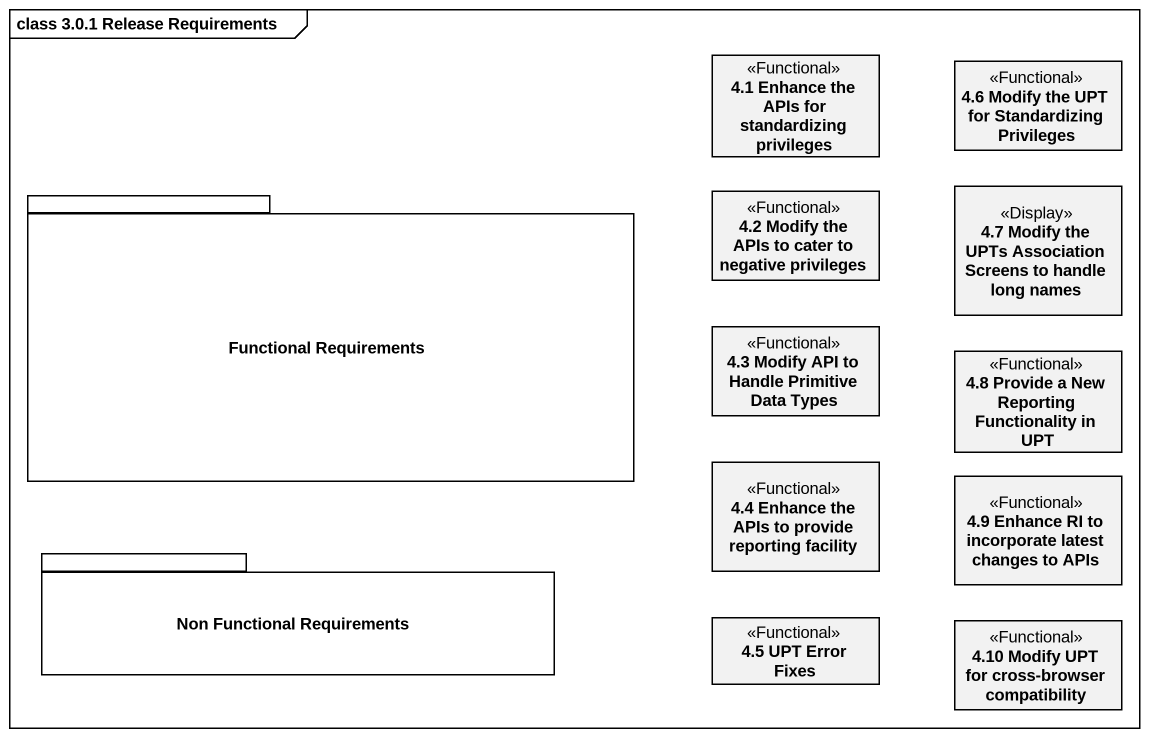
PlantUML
@startuml
mainframe class 3.0.1 Release Requirements
hide circle
hide empty members
class "4.1 Enhance the APIs for standardizing privileges" as r4_1_Enhance_the_APIs_for <<Functional>>
class "4.6 Modify the UPT for Standardizing Privileges" as r4_6_Modify_the_UPT_for <<Functional>>
package "Functional Requirements" as Functional_Requirements {
}
class "4.2 Modify the APIs to cater to negative privileges" as r4_2_Modify_the_APIs_to <<Functional>>
class "4.7 Modify the UPTs Association Screens to handle long names" as r4_7_Modify_the_UPTs <<Display>>
class "4.3 Modify API to Handle Primitive Data Types" as r4_3_Modify_API_to_Handle <<Functional>>
class "4.8 Provide a New Reporting Functionality in UPT" as r4_8_Provide_a_New_Reporting <<Functional>>
class "4.4 Enhance the APIs to provide reporting facility" as r4_4_Enhance_the_APIs_to <<Functional>>
class "4.9 Enhance RI to incorporate latest changes to APIs" as r4_9_Enhance_RI_to <<Functional>>
package "Non Functional Requirements" as Non_Functional_Requirements {
}
class "4.5 UPT Error Fixes" as r4_5_UPT_Error_Fixes <<Functional>>
class "4.10 Modify UPT for cross-browser compatibility" as r4_10_Modify_UPT_for_cross <<Functional>>
@enduml
